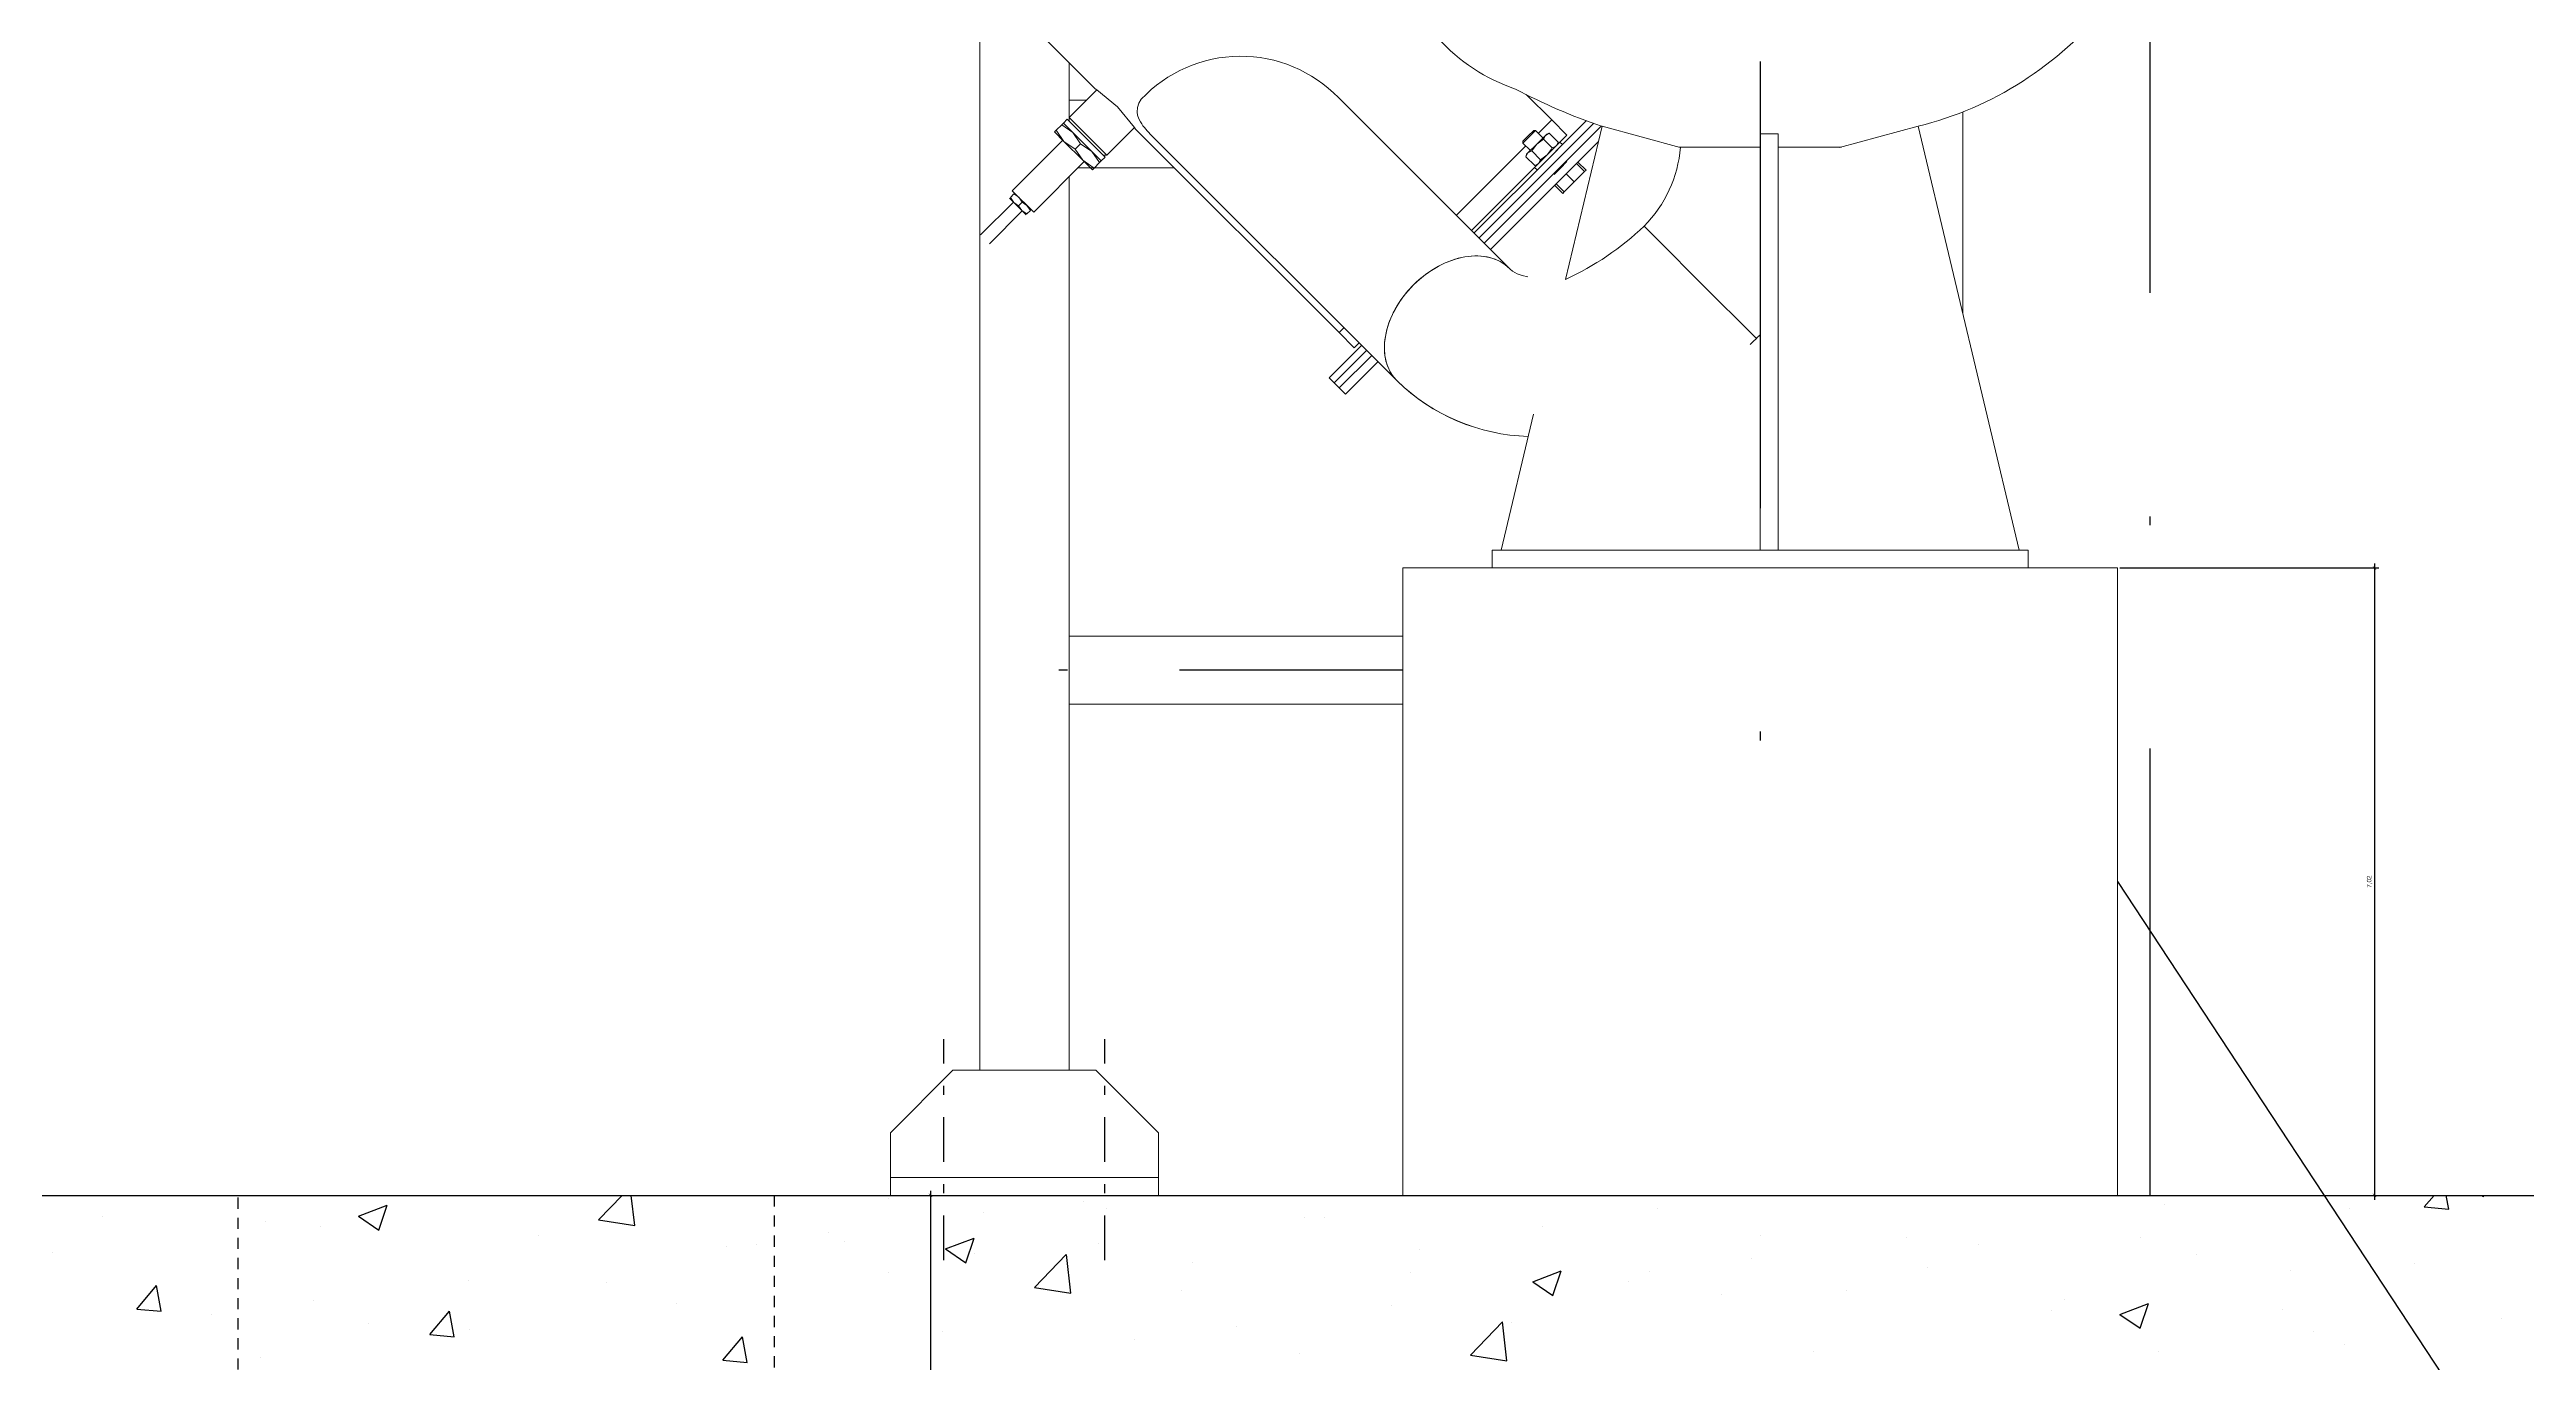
# Model space of a CAD drawing. Extents: x -160 to 364724, y -100 to 7353297.
# Drawn here: x 362133.32 to 362161.04, y 7349205.2 to 7349219.89 of the extents above; entities that cross this region are included whole.
import ezdxf

# ---------------------------------------------------------------- set-up
doc = ezdxf.new("R2010")
doc.units = 0
doc.header["$LTSCALE"] = 5
for name, pattern in [('________________', [0]), ('HIDDEN', [0.375, 0.25, -0.125]), ('SGC_DASHDOT', [1, 0.5, -0.25, 0, -0.25])]:
    doc.linetypes.add(name, pattern=pattern)
for name, color, linetype in [('BOMBA', 1, 'Continuous'), ('PAREDE CONCRETO CORTE', 5, 'Continuous'), ('PROJECAO', 1, 'HIDDEN'), ('SANC_COTAS', 1, 'Continuous'), ('SGC-Eixos', 253, 'SGC_DASHDOT'), ('VEGETAÇÃO', 7, 'Continuous')]:
    doc.layers.add(name, color=color, linetype=linetype)
doc.layers.add('ESCADA', color=2, linetype='Continuous', lineweight=20)
doc.layers.add('VISTA', color=2, linetype='Continuous', lineweight=20)
doc.styles.add('R-80', font='arial.ttf')
doc.dimstyles.new('LEADER - 25', dxfattribs={"dimscale": 0.025, "dimtxt": 2, "dimasz": 1.5, "dimexe": 2, "dimexo": 1, "dimgap": 1, "dimtad": 1, "dimzin": 0, "dimtxsty": 'R-80', "dimcen": 0, "dimdle": 2, "dimclrd": 1, "dimclre": 1, "dimclrt": 2, "dimadec": 0, "dimazin": 0, "dimtfac": 0.5, "dimtmove": 2, "dimatfit": 3, "dimfxl": 1, "dimtolj": 1, "dimtzin": 0, "dimarcsym": 0})

msp = doc.modelspace()

# ---------------------------------------------------------------- linework, layer by layer
for points in [[(362159.355, 7349214.068), (362159.359, 7349214.072), (362159.318, 7349214.106), (362159.322, 7349214.11)], [(362143.195, 7349207.046), (362143.199, 7349207.05), (362143.157, 7349207.083), (362143.161, 7349207.087)], [(362159.322, 7349207.087), (362159.318, 7349207.083), (362159.359, 7349207.05), (362159.355, 7349207.046)]]:
    msp.add_solid(points)
at = {"layer": 'BOMBA', "linetype": '________________', "lineweight": 9}
for p, q in [((362144.188, 7349220.287), (362145.022, 7349219.452)), ((362145.039, 7349219.441), (362144.73, 7349219.131)), ((362145.039, 7349219.441), (362145.022, 7349219.452)), ((362145.27, 7349219.248), (362145.039, 7349219.441)), ((362145.512, 7349219.289), (362145.495, 7349219.241)), ((362145.538, 7349219.334), (362145.512, 7349219.289)), ((362149.657, 7349217.44), (362147.744, 7349219.353)), ((362150.132, 7349219.103), (362149.846, 7349219.389)), ((362144.567, 7349218.969), (362144.586, 7349218.988)), ((362144.586, 7349218.988), (362144.647, 7349219.049)), ((362144.586, 7349218.988), (362144.673, 7349218.863)), ((362144.647, 7349219.049), (362144.666, 7349219.068)), ((362144.772, 7349218.962), (362144.647, 7349219.049)), ((362144.708, 7349219.11), (362144.666, 7349219.068)), ((362144.666, 7349219.068), (362144.772, 7349218.962)), ((362145.133, 7349218.686), (362144.708, 7349219.11)), ((362144.73, 7349219.131), (362145.154, 7349218.707)), ((362144.73, 7349219.131), (362144.73, 7349219.089)), ((362145.154, 7349218.707), (362145.463, 7349219.017)), ((362145.463, 7349219.017), (362145.27, 7349219.248)), ((362145.475, 7349219), (362145.463, 7349219.017)), ((362145.475, 7349219), (362147.752, 7349216.723)), ((362145.495, 7349219.241), (362145.491, 7349219.191)), ((362145.491, 7349219.191), (362145.496, 7349219.156)), ((362145.496, 7349219.156), (362145.509, 7349219.117)), ((362145.509, 7349219.117), (362145.528, 7349219.08)), ((362145.528, 7349219.08), (362145.528, 7349219.08)), ((362150.688, 7349219.037), (362149.374, 7349217.723)), ((362150.688, 7349219.037), (362149.374, 7349217.723)), ((362149.951, 7349218.986), (362149.809, 7349218.844)), ((362149.869, 7349218.926), (362149.93, 7349218.986)), ((362149.951, 7349218.986), (362149.93, 7349218.986)), ((362150.033, 7349218.903), (362149.951, 7349218.986)), ((362150.132, 7349219.103), (362149.983, 7349218.954)), ((362150.132, 7349219.103), (362149.983, 7349218.954)), ((362150.302, 7349218.933), (362150.132, 7349219.103)), ((362150.52, 7349219.095), (362150.244, 7349218.82)), ((362150.603, 7349219.065), (362150.256, 7349218.719)), ((362150.603, 7349219.065), (362150.256, 7349218.719)), ((362150.696, 7349219.033), (362150.286, 7349217.317)), ((362151.57, 7349218.796), (362150.696, 7349219.033)), ((362154.231, 7349219.033), (362153.351, 7349218.795)), ((362155.364, 7349214.289), (362154.231, 7349219.033)), ((362144.659, 7349218.877), (362144.093, 7349218.311)), ((362144.567, 7349218.969), (362144.673, 7349218.863)), ((362144.673, 7349218.863), (362144.798, 7349218.776)), ((362144.673, 7349218.863), (362144.885, 7349218.651)), ((362144.859, 7349218.837), (362144.772, 7349218.962)), ((362144.772, 7349218.962), (362144.984, 7349218.75)), ((362144.798, 7349218.776), (362144.859, 7349218.837)), ((362144.798, 7349218.776), (362144.885, 7349218.651)), ((362144.984, 7349218.75), (362144.859, 7349218.837)), ((362145.071, 7349218.625), (362144.984, 7349218.75)), ((362145.09, 7349218.644), (362144.984, 7349218.75)), ((362145.111, 7349218.707), (362145.154, 7349218.707)), ((362145.656, 7349218.926), (362148.4, 7349216.182)), ((362149.783, 7349218.755), (362149.063, 7349218.034)), ((362149.783, 7349218.755), (362149.063, 7349218.034)), ((362150.153, 7349218.729), (362149.261, 7349217.836)), ((362150.256, 7349218.719), (362149.317, 7349217.779)), ((362150.256, 7349218.719), (362149.317, 7349217.779)), ((362150.655, 7349218.863), (362149.445, 7349217.652)), ((362149.841, 7349218.812), (362149.783, 7349218.755)), ((362149.841, 7349218.812), (362149.783, 7349218.755)), ((362149.809, 7349218.865), (362149.869, 7349218.926)), ((362149.809, 7349218.865), (362149.809, 7349218.844)), ((362149.809, 7349218.844), (362149.892, 7349218.761)), ((362149.865, 7349218.734), (362149.842, 7349218.691)), ((362149.85, 7349218.719), (362149.842, 7349218.691)), ((362149.865, 7349218.734), (362149.85, 7349218.719)), ((362149.963, 7349218.832), (362149.865, 7349218.734)), ((362149.908, 7349218.757), (362149.865, 7349218.734)), ((362149.963, 7349218.832), (362149.908, 7349218.757)), ((362149.908, 7349218.757), (362150.006, 7349218.658)), ((362149.963, 7349218.832), (362150.061, 7349218.93)), ((362150.038, 7349218.887), (362149.963, 7349218.832)), ((362150.006, 7349218.658), (362150.082, 7349218.713)), ((362150.011, 7349218.643), (362150.082, 7349218.713)), ((362150.061, 7349218.93), (362150.038, 7349218.887)), ((362150.038, 7349218.887), (362150.137, 7349218.789)), ((362150.104, 7349218.953), (362150.061, 7349218.93)), ((362150.076, 7349218.945), (362150.061, 7349218.93)), ((362150.104, 7349218.953), (362150.076, 7349218.945)), ((362150.082, 7349218.713), (362150.152, 7349218.784)), ((362150.082, 7349218.713), (362150.128, 7349218.774)), ((362150.104, 7349218.953), (362150.202, 7349218.854)), ((362150.128, 7349218.774), (362150.137, 7349218.789)), ((362150.137, 7349218.789), (362150.18, 7349218.811)), ((362150.152, 7349218.784), (362150.223, 7349218.855)), ((362150.153, 7349218.729), (362150.244, 7349218.82)), ((362150.2, 7349218.775), (362150.153, 7349218.729)), ((362150.18, 7349218.811), (362150.202, 7349218.854)), ((362150.195, 7349218.827), (362150.202, 7349218.854)), ((362150.244, 7349218.82), (362150.2, 7349218.775)), ((362150.223, 7349218.855), (362150.302, 7349218.933)), ((362150.251, 7349218.827), (362150.223, 7349218.855)), ((362151.555, 7349218.8), (362151.571, 7349218.8)), ((362151.571, 7349218.8), (362152.464, 7349218.8)), ((362152.464, 7349214.289), (362152.464, 7349218.946)), ((362152.464, 7349218.946), (362152.664, 7349218.946)), ((362152.664, 7349214.289), (362152.664, 7349218.946)), ((362152.664, 7349218.8), (362153.373, 7349218.8)), ((362144.334, 7349218.071), (362144.899, 7349218.636)), ((362144.885, 7349218.651), (362145.01, 7349218.563)), ((362144.991, 7349218.545), (362144.885, 7349218.651)), ((362145.01, 7349218.563), (362144.991, 7349218.545)), ((362145.01, 7349218.563), (362145.071, 7349218.625)), ((362145.09, 7349218.644), (362145.071, 7349218.625)), ((362145.09, 7349218.644), (362145.133, 7349218.686)), ((362149.232, 7349217.864), (362149.94, 7349218.572)), ((362149.842, 7349218.691), (362149.941, 7349218.593)), ((362149.94, 7349218.572), (362150.011, 7349218.643)), ((362149.94, 7349218.572), (362149.968, 7349218.544)), ((362149.941, 7349218.593), (362149.984, 7349218.615)), ((362149.941, 7349218.593), (362149.968, 7349218.6)), ((362149.984, 7349218.615), (362150.006, 7349218.658)), ((362150.159, 7349218.494), (362150.17, 7349218.505)), ((362150.17, 7349218.505), (362150.229, 7349218.563)), ((362150.229, 7349218.563), (362150.301, 7349218.636)), ((362150.384, 7349218.411), (362150.294, 7349218.501)), ((362150.497, 7349218.524), (362150.384, 7349218.411)), ((362150.497, 7349218.524), (362150.407, 7349218.614)), ((362150.515, 7349218.541), (362150.424, 7349218.632)), ((362150.515, 7349218.541), (362150.497, 7349218.524)), ((362144.107, 7349218.184), (362143.74, 7349217.816)), ((362144.065, 7349218.226), (362144.111, 7349218.18)), ((362144.073, 7349218.235), (362144.113, 7349218.275)), ((362144.073, 7349218.235), (362144.111, 7349218.18)), ((362144.334, 7349218.071), (362144.093, 7349218.311)), ((362144.111, 7349218.18), (362144.165, 7349218.143)), ((362144.111, 7349218.18), (362144.203, 7349218.088)), ((362144.167, 7349218.237), (362144.113, 7349218.275)), ((362144.165, 7349218.143), (362144.205, 7349218.183)), ((362144.205, 7349218.183), (362144.167, 7349218.237)), ((362144.259, 7349218.145), (362144.205, 7349218.183)), ((362150.254, 7349218.28), (362150.163, 7349218.371)), ((362150.271, 7349218.298), (362150.181, 7349218.388)), ((362150.271, 7349218.298), (362150.254, 7349218.28)), ((362150.384, 7349218.411), (362150.271, 7349218.298)), ((362143.839, 7349217.717), (362144.206, 7349218.085)), ((362144.165, 7349218.143), (362144.203, 7349218.088)), ((362144.203, 7349218.088), (362144.257, 7349218.051)), ((362144.249, 7349218.042), (362144.203, 7349218.088)), ((362144.257, 7349218.051), (362144.297, 7349218.091)), ((362144.297, 7349218.091), (362144.259, 7349218.145)), ((362151.348, 7349217.73), (362151.164, 7349217.914)), ((362151.348, 7349217.73), (362151.164, 7349217.914)), ((362151.348, 7349217.73), (362151.164, 7349217.914)), ((362151.793, 7349217.285), (362151.348, 7349217.73)), ((362151.793, 7349217.285), (362151.348, 7349217.73)), ((362151.793, 7349217.285), (362151.348, 7349217.73)), ((362152.421, 7349216.657), (362151.793, 7349217.285)), ((362152.421, 7349216.657), (362151.793, 7349217.285)), ((362152.421, 7349216.657), (362151.793, 7349217.285)), ((362147.806, 7349216.777), (362147.752, 7349216.723)), ((362147.806, 7349216.777), (362147.752, 7349216.723)), ((362148.004, 7349216.579), (362147.641, 7349216.216)), ((362148.06, 7349216.522), (362147.697, 7349216.159)), ((362148.06, 7349216.522), (362147.697, 7349216.159)), ((362147.752, 7349216.723), (362147.922, 7349216.553)), ((362147.922, 7349216.553), (362147.975, 7349216.607)), ((362152.352, 7349216.589), (362152.386, 7349216.622)), ((362152.352, 7349216.589), (362152.386, 7349216.622)), ((362152.386, 7349216.622), (362152.421, 7349216.657)), ((362152.386, 7349216.622), (362152.421, 7349216.657)), ((362147.641, 7349216.216), (362147.697, 7349216.159)), ((362148.117, 7349216.466), (362147.754, 7349216.103)), ((362148.117, 7349216.466), (362147.754, 7349216.103)), ((362148.187, 7349216.395), (362147.825, 7349216.032)), ((362147.697, 7349216.159), (362147.754, 7349216.103)), ((362147.754, 7349216.103), (362147.825, 7349216.032)), ((362148.4, 7349216.182), (362148.403, 7349216.179)), ((362149.927, 7349215.81), (362149.564, 7349214.289)), ((362149.464, 7349214.089), (362149.464, 7349214.289)), ((362149.464, 7349214.289), (362155.464, 7349214.289)), ((362155.464, 7349214.089), (362155.464, 7349214.289)), ((362149.464, 7349214.089), (362155.464, 7349214.089))]:
    msp.add_line(p, q, dxfattribs=at)
at = {"layer": 'BOMBA', "linetype": '________________', "lineweight": 9, "extrusion": (0, 0, -1)}
for p, q in [((362149.666, 7349217.431), (362149.657, 7349217.44)), ((362149.657, 7349217.44), (362149.657, 7349217.44)), ((362149.666, 7349217.431), (362149.657, 7349217.44)), ((362149.657, 7349217.44), (362149.657, 7349217.44)), ((362149.693, 7349217.41), (362149.666, 7349217.431)), ((362149.693, 7349217.41), (362149.666, 7349217.431)), ((362149.745, 7349217.38), (362149.693, 7349217.41)), ((362149.745, 7349217.38), (362149.693, 7349217.41)), ((362149.8, 7349217.36), (362149.745, 7349217.38)), ((362149.8, 7349217.36), (362149.745, 7349217.38)), ((362149.862, 7349217.346), (362149.8, 7349217.36)), ((362149.862, 7349217.346), (362149.8, 7349217.36))]:
    msp.add_line(p, q, dxfattribs=at)
at = {"layer": 'BOMBA', "linetype": '________________', "lineweight": 9}
for centre, radius, start, end in [((362150.354, 7349221.345), 1.997, 191.8242, 251.7044), ((362153.295, 7349222.828), 3.909, 283.8496, 321.2533), ((362146.65, 7349218.293), 1.523, 44.074, 136.8873), ((362152.7, 7349225.023), 6.318, 241.9276, 251.4158), ((362146.217, 7349219.522), 0.818, 212.7193, 226.7189), ((362150.174, 7349218.905), 1.401, 315, 355.554), ((362148.873, 7349220.339), 3.337, 295.0598, 313.3687), ((362150.174, 7349218.905), 3.179, 315, 315.9012), ((362149.929, 7349217.749), 2.189, 225.692, 268.391), ((362149.929, 7349217.749), 2.189, 225.8267, 268.3889)]:
    msp.add_arc(centre, radius, start, end, dxfattribs=at)
at = {"layer": 'BOMBA', "linetype": '________________', "lineweight": 9, "extrusion": (0, 0, -1)}
for start_param, end_param in [(1.570796, 3.141593), (1.570796, 3.141593), (0, 1.570796), (0, 1.570796)]:
    msp.add_ellipse((362149.029, 7349216.811), major_axis=(-0.629, -0.629), ratio=0.707107, start_param=start_param, end_param=end_param, dxfattribs=at)
at = {"layer": 'BOMBA', "linetype": '________________', "lineweight": 9}
for start_param, end_param in [(0, 1.570796), (1.570796, 3.141593)]:
    msp.add_ellipse((362149.029, 7349216.811), major_axis=(0.629, 0.629), ratio=0.707107, start_param=start_param, end_param=end_param, dxfattribs=at)
at = {"layer": 'ESCADA'}
for p, q in [((362143.73, 7349220.659), (362143.73, 7349208.466)), ((362143.73, 7349220.659), (362143.73, 7349208.466)), ((362144.73, 7349219.745), (362144.73, 7349219.131)), ((362144.73, 7349219.745), (362144.73, 7349219.132)), ((362144.924, 7349219.325), (362144.73, 7349219.325)), ((362154.73, 7349219.192), (362154.73, 7349216.943)), ((362144.73, 7349218.467), (362144.73, 7349208.466)), ((362144.73, 7349218.467), (362144.73, 7349208.466)), ((362145.909, 7349218.565), (362144.828, 7349218.565)), ((362148.464, 7349213.325), (362144.73, 7349213.325)), ((362148.464, 7349212.565), (362144.73, 7349212.565)), ((362143.43, 7349208.466), (362142.73, 7349207.766)), ((362145.03, 7349208.466), (362143.43, 7349208.466)), ((362145.73, 7349207.766), (362145.03, 7349208.466)), ((362142.73, 7349207.766), (362142.73, 7349207.066)), ((362145.73, 7349207.066), (362145.73, 7349207.766)), ((362142.73, 7349207.266), (362145.73, 7349207.266)), ((362142.73, 7349207.066), (362145.73, 7349207.066))]:
    msp.add_line(p, q, dxfattribs=at)
at = {"layer": 'PAREDE CONCRETO CORTE'}
msp.add_line((362124.23, 7349207.066), (362174.23, 7349207.066), dxfattribs=at)
at = {"layer": 'PROJECAO', "ltscale": 0.1}
for p, q in [((362135.43, 7349201.066), (362135.43, 7349207.066)), ((362141.43, 7349207.066), (362141.43, 7349201.066))]:
    msp.add_line(p, q, dxfattribs=at)
at = {"layer": 'SANC_COTAS'}
for p, q in [((362156.489, 7349214.089), (362159.388, 7349214.089)), ((362159.338, 7349214.139), (362159.338, 7349207.016)), ((362141.455, 7349207.066), (362143.228, 7349207.066)), ((362143.178, 7349207.116), (362143.178, 7349201.016)), ((362156.489, 7349207.066), (362159.388, 7349207.066))]:
    msp.add_line(p, q, dxfattribs=at)
at = {"layer": 'SGC-Eixos', "ltscale": 2}
for p, q in [((362156.83, 7349207.066), (362156.83, 7349268.563)), ((362152.464, 7349239.957), (362152.464, 7349212.033))]:
    msp.add_line(p, q, dxfattribs=at)
at = {"layer": 'SGC-Eixos'}
msp.add_line((362148.464, 7349212.945), (362144.23, 7349212.945), dxfattribs=at)
at = {"layer": 'SGC-Eixos', "ltscale": 0.2}
for p, q in [((362143.33, 7349206.342), (362143.33, 7349208.813)), ((362145.13, 7349206.342), (362145.13, 7349208.813))]:
    msp.add_line(p, q, dxfattribs=at)
at = {"layer": 'VEGETAÇÃO', "color": 1, "linetype": 'Continuous'}
for p, q in [((362139.464, 7349206.791), (362139.728, 7349207.066)), ((362139.871, 7349206.728), (362139.831, 7349207.066)), ((362159.896, 7349206.937), (362160.005, 7349207.066)), ((362160.17, 7349206.913), (362160.142, 7349207.066)), ((362160.54, 7349207.066), (362160.557, 7349207.054)), ((362160.557, 7349207.054), (362160.561, 7349207.066)), ((362133.908, 7349206.825), (362133.908, 7349206.825)), ((362136.777, 7349206.832), (362137.097, 7349206.955)), ((362136.777, 7349206.832), (362137.004, 7349206.678)), ((362137.004, 7349206.678), (362137.097, 7349206.955)), ((362139.464, 7349206.791), (362139.871, 7349206.728)), ((362142.707, 7349207.027), (362142.707, 7349207.027)), ((362143.772, 7349206.875), (362143.772, 7349206.875)), ((362144.887, 7349207.002), (362144.887, 7349207.002)), ((362145.147, 7349206.924), (362145.147, 7349206.924)), ((362147.364, 7349206.819), (362147.364, 7349206.819)), ((362147.588, 7349206.821), (362147.588, 7349206.821)), ((362151.315, 7349206.914), (362151.315, 7349206.914)), ((362156.984, 7349206.969), (362156.984, 7349206.969)), ((362159.062, 7349206.919), (362159.062, 7349206.919)), ((362159.896, 7349206.937), (362160.17, 7349206.913)), ((362135.732, 7349206.769), (362135.732, 7349206.769)), ((362136.349, 7349206.722), (362136.349, 7349206.722)), ((362138.789, 7349206.619), (362138.789, 7349206.619)), ((362141.23, 7349206.516), (362141.23, 7349206.516)), ((362142.041, 7349206.647), (362142.041, 7349206.647)), ((362142.221, 7349206.545), (362142.221, 7349206.545)), ((362143.347, 7349206.466), (362143.667, 7349206.588)), ((362143.575, 7349206.312), (362143.667, 7349206.588)), ((362145.055, 7349206.526), (362145.055, 7349206.526)), ((362150.029, 7349206.718), (362150.029, 7349206.718)), ((362152.469, 7349206.615), (362152.469, 7349206.615)), ((362154.097, 7349206.589), (362154.097, 7349206.589)), ((362154.91, 7349206.512), (362154.91, 7349206.512)), ((362156.715, 7349206.597), (362156.715, 7349206.597)), ((362133.357, 7349206.426), (362133.357, 7349206.426)), ((362140.896, 7349206.496), (362140.896, 7349206.496)), ((362143.347, 7349206.466), (362143.575, 7349206.312)), ((362143.671, 7349206.413), (362143.671, 7349206.413)), ((362144.343, 7349206.034), (362144.699, 7349206.405)), ((362144.75, 7349205.971), (362144.7, 7349206.405)), ((362146.111, 7349206.31), (362146.111, 7349206.31)), ((362148.649, 7349206.456), (362148.649, 7349206.456)), ((362152.365, 7349206.361), (362152.365, 7349206.361)), ((362154.34, 7349206.254), (362154.34, 7349206.254)), ((362157.35, 7349206.408), (362157.35, 7349206.408)), ((362158.394, 7349206.229), (362158.394, 7349206.229)), ((362159.791, 7349206.305), (362159.791, 7349206.305)), ((362134.296, 7349205.794), (362134.517, 7349206.056)), ((362134.57, 7349205.77), (362134.517, 7349206.056)), ((362138.009, 7349206.116), (362138.009, 7349206.116)), ((362139.555, 7349206.087), (362139.555, 7349206.087)), ((362142.707, 7349206.204), (362142.707, 7349206.204)), ((362144.343, 7349206.034), (362144.75, 7349205.971)), ((362145.983, 7349205.999), (362145.983, 7349205.999)), ((362148.552, 7349206.207), (362148.552, 7349206.207)), ((362149.918, 7349206.099), (362150.238, 7349206.222)), ((362149.918, 7349206.099), (362150.145, 7349205.946)), ((362150.145, 7349205.946), (362150.238, 7349206.222)), ((362150.993, 7349206.104), (362150.993, 7349206.104)), ((362151.22, 7349206.21), (362151.22, 7349206.21)), ((362152.031, 7349205.962), (362152.031, 7349205.962)), ((362153.433, 7349206.001), (362153.433, 7349206.001)), ((362134.296, 7349205.794), (362134.57, 7349205.77)), ((362135.133, 7349205.737), (362135.133, 7349205.737)), ((362136.277, 7349205.888), (362136.277, 7349205.888)), ((362137.576, 7349205.507), (362137.796, 7349205.769)), ((362137.849, 7349205.483), (362137.796, 7349205.769)), ((362140.333, 7349205.861), (362140.333, 7349205.861)), ((362148.333, 7349205.83), (362148.333, 7349205.83)), ((362155.728, 7349205.772), (362155.728, 7349205.772)), ((362155.874, 7349205.897), (362155.874, 7349205.897)), ((362156.488, 7349205.733), (362156.808, 7349205.856)), ((362156.488, 7349205.733), (362156.716, 7349205.58)), ((362156.716, 7349205.58), (362156.808, 7349205.856)), ((362158.314, 7349205.794), (362158.314, 7349205.794)), ((362160.755, 7349205.691), (362160.755, 7349205.691)), ((362136.888, 7349205.629), (362136.888, 7349205.629)), ((362137.576, 7349205.507), (362137.849, 7349205.483)), ((362138.023, 7349205.569), (362138.023, 7349205.569)), ((362140.855, 7349205.22), (362141.075, 7349205.482)), ((362141.128, 7349205.196), (362141.075, 7349205.482)), ((362143.316, 7349205.541), (362143.316, 7349205.541)), ((362145.457, 7349205.452), (362145.457, 7349205.452)), ((362146.601, 7349205.602), (362146.601, 7349205.602)), ((362149.223, 7349205.278), (362149.579, 7349205.649)), ((362149.629, 7349205.214), (362149.579, 7349205.649)), ((362149.683, 7349205.64), (362149.683, 7349205.64)), ((362158.657, 7349205.545), (362158.657, 7349205.545)), ((362159.007, 7349205.397), (362159.007, 7349205.397)), ((362135.676, 7349205.247), (362135.676, 7349205.247)), ((362140.855, 7349205.22), (362141.128, 7349205.196)), ((362147.309, 7349205.297), (362147.309, 7349205.297)), ((362149.223, 7349205.277), (362149.629, 7349205.214)), ((362153.062, 7349205.314), (362153.062, 7349205.314)), ((362156.926, 7349205.317), (362156.926, 7349205.317))]:
    msp.add_line(p, q, dxfattribs=at)
at = {"layer": 'VISTA'}
for p, q in [((362156.464, 7349214.089), (362148.464, 7349214.089)), ((362148.464, 7349214.089), (362148.464, 7349207.066)), ((362156.464, 7349207.066), (362156.464, 7349214.089))]:
    msp.add_line(p, q, dxfattribs=at)

# ---------------------------------------------------------------- texts
at = {"layer": 'SANC_COTAS', "insert": (362159.283, 7349210.578), "char_height": 0.05, "attachment_point": 5, "rotation": 90, "style": 'R-80'}
msp.add_mtext('\\A1;7,02', dxfattribs=at)

# ---------------------------------------------------------------- leaders
at = {"layer": 'SANC_COTAS'}
msp.add_leader([(362156.464, 7349210.578), (362171.062, 7349188.388)], dimstyle='LEADER - 25', dxfattribs=at)

doc.saveas('drawing.dxf')
